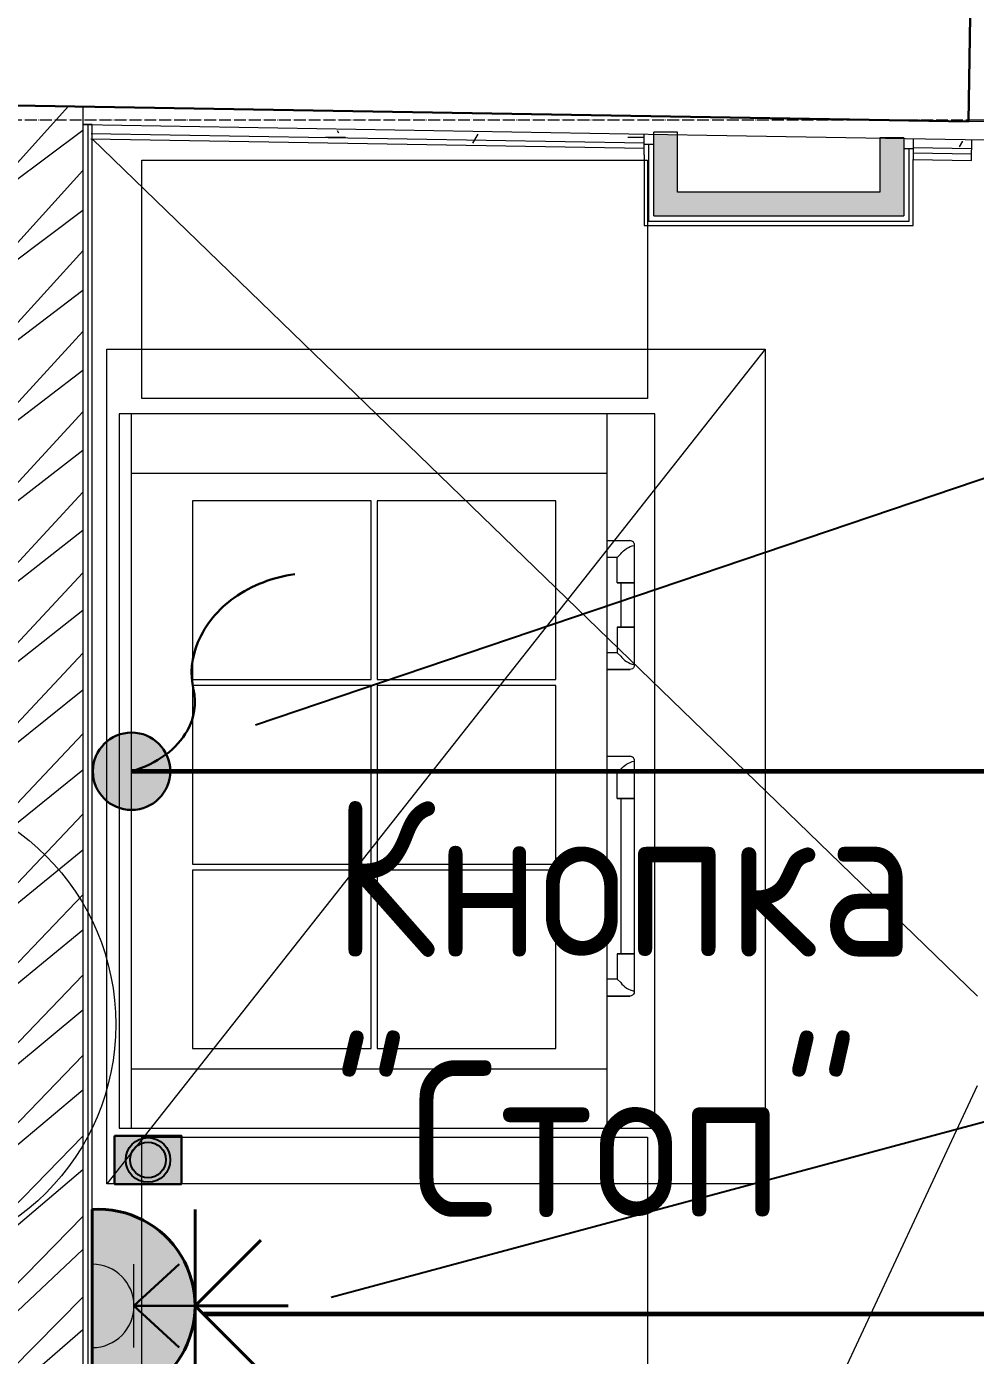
# Model space of a CAD drawing. Header units: millimetres. Extents: x -32 to 417638015, y -35 to 175284279.
# Drawn here: x 416316113 to 416317708, y 175266169 to 175268401 of the extents above; entities that cross this region are included whole.
import ezdxf
from ezdxf.enums import TextEntityAlignment as Align

# ---------------------------------------------------------------- set-up
doc = ezdxf.new("R2010")
doc.units = ezdxf.units.MM
doc.linetypes.add('ADSK_Линия сетки', pattern=[25, 20, -2.5, 0, -2.5])
for name, color, linetype, lineweight in [('_ЭМ_гофра', 5, 'Continuous', 60), ('_ЭМ_Розетки комп', 1, 'Continuous', 30), ('_ЭМ_ТХ_пищеблок', 7, 'Continuous', 30), ('Атрибут', 7, 'Continuous', 5), ('Оборудование', 7, 'Continuous', 18), ('Оборудование пищеблок', 250, 'Continuous', 5), ('Оси', 253, 'Continuous', 9), ('Перекрытие', 7, 'Continuous', 18), ('Пищ_ОБорудование', 7, 'Continuous', 0), ('Стены внутренние', 7, 'Continuous', 18), ('Стены несущие', 7, 'Continuous', 30), ('Стены отделка', 7, 'Continuous', 30), ('Стены штриховка', 7, 'Continuous', 9), ('ТХ_розетки', 3, 'Continuous', 13), ('ШТРИХОВКА', 252, 'Continuous', 15), ('ЭМ', 5, 'Continuous', 40), ('ЭО', 94, 'Continuous', 30), ('ЭОМ_Кабельный вывод', 1, 'Continuous', 35)]:
    doc.layers.add(name, color=color, linetype=linetype, lineweight=lineweight)
doc.layers.add('PDF __ЭМ_Надписи', color=7, linetype='Continuous')
doc.layers.add('ЭОМ_Лотки рабочие', color=5, linetype='Continuous')
doc.layers.add('Линии', color=7, linetype='Continuous', lineweight=9, true_color=0x00a600)
doc.styles.add('GOST Common', font='GOST_Common.ttf', dxfattribs={"width": 0.9, "height": 349.9999999999996})
doc.styles.add('ISOCPEUR', font='isocpeur.ttf', dxfattribs={"width": 0.85, "height": 274.9999999999997})
pattern_1 = [(0, (557.2005734382547, 188.9018102923583), (406.4, 101.6), [33.528, -271.272, 33.528, -271.272, -1625.6]), (0, (557.2005734382547, 188.9018102923583), (406.4, 101.6), [-609.6, 33.528, -576.072, 33.528, -271.272, -711.2]), (0, (557.2005734382547, 188.9018102923583), (406.4, 101.6), [-1524, 33.528, -169.672, 33.528, -474.472]), (120, (709.6005734382488, 239.7018102923575), (-291.1881810244989, 301.1527240979959), [33.52799999999996, -271.2719999999997, 33.52799999999996, -271.2719999999997, -1625.599999999999]), (120, (709.6005734382488, 239.7018102923575), (-291.1881810244989, 301.1527240979959), [-609.5999999999995, 33.52799999999996, -576.0719999999994, 33.52799999999996, -271.2719999999997, -711.1999999999995]), (120, (709.6005734382488, 239.7018102923575), (-291.1881810244989, 301.1527240979959), [-1523.999999999999, 33.52799999999996, -169.6719999999999, 33.52799999999996, -474.4719999999997]), (240, (760.4005734382372, 442.9018102923583), (-115.2118189755009, -402.7527240979958), [33.528, -271.272, 33.528, -271.272, -1625.6]), (240, (760.4005734382372, 442.9018102923583), (-115.2118189755009, -402.7527240979958), [-609.6, 33.528, -576.072, 33.528, -271.272, -711.2]), (240, (760.4005734382372, 442.9018102923583), (-115.2118189755009, -402.7527240979958), [-1524, 33.528, -169.672, 33.528, -474.472])]

# ---------------------------------------------------------------- blocks, each defined once
blk = doc.blocks.new('_ЭМ_ТХ_Пищеблок')
at = {"layer": 'Оборудование', "color": 8}
for p, q in [((59099.3280239724, 38314.72501551753, 2), (57993.3280239724, 36912.56058098594, 2)), ((57993.3280239724, 36912.56058098594, 2), (57993.3280239724, 38314.72501551753, 2)), ((57993.3280239724, 38314.72501551753, 2), (59099.3280239724, 38314.72501551753, 2)), ((59099.3280239724, 38314.72501551753, 2), (59099.3280239724, 36912.56058098594, 2)), ((59099.3280239724, 36912.56058098594, 2), (57993.3280239724, 36912.56058098594, 2))]:
    blk.add_line(p, q, dxfattribs=at)
at = {"layer": 'Оборудование пищеблок', "color": 8}
for points in [[(58901.91626988686, 38632.07654370178), (58901.91626988686, 38232.07654370178), (58051.91626988686, 38232.07654370178), (58051.91626988686, 38632.07654370178)], [(58901.91626988686, 36991.21493121373), (58901.91626988686, 36591.21493121373), (58051.91626988686, 36591.21493121373), (58051.91626988686, 36991.21493121373)]]:
    blk.add_lwpolyline(points, close=True, dxfattribs=at)
at = {"layer": 'Пищ_ОБорудование', "color": 8}
for points in [[(58914.16325894475, 38205.99289000712), (58014.16325894475, 38205.99289000712), (58014.16325894475, 37005.99289000712), (58914.16325894475, 37005.99289000712)], [(58834.16325894487, 37005.99289000715), (58834.16325894481, 38205.99289000718), (58034.16325894481, 38205.99289000715), (58034.16325894487, 37005.99289000715)], [(58834.16325894487, 37105.99289000715), (58834.16325894481, 38105.99289000718), (58034.16325894481, 38105.99289000715), (58034.16325894487, 37105.99289000715)], [(58437.48956234002, 37759.79906918938), (58437.48956234002, 38059.79906918938), (58137.48956234002, 38059.79906918938), (58137.48956234002, 37759.79906918938)], [(58747.48956234002, 37759.79906918938), (58747.48956234002, 38059.79906918938), (58447.48956234002, 38059.79906918938), (58447.48956234002, 37759.79906918938)], [(58437.48956234002, 37449.79906918938), (58437.48956234002, 37749.79906918938), (58137.48956234002, 37749.79906918938), (58137.48956234002, 37449.79906918938)], [(58747.48956234002, 37449.79906918938), (58747.48956234002, 37749.79906918938), (58447.48956234002, 37749.79906918938), (58447.48956234002, 37449.79906918938)], [(58437.48956234002, 37139.79906918938), (58437.48956234002, 37439.79906918938), (58137.48956234002, 37439.79906918938), (58137.48956234002, 37139.79906918938)], [(58747.48956234002, 37139.79906918938), (58747.48956234002, 37439.79906918938), (58447.48956234002, 37439.79906918938), (58447.48956234002, 37139.79906918938)]]:
    blk.add_lwpolyline(points, close=True, dxfattribs=at)
for points in [[(58834.16325894487, 37993.09832303299), (58872.70045474707, 37993.09832303299)], [(58850.64712711616, 37922.36149357769), (58879.16325894481, 37922.36149357769), (58850.64712711616, 37922.36149357769), (58850.64712711616, 37965.00250440804), (58856.7196203589, 37970.65468444701), (58850.64712711616, 37965.00250440804), (58834.16325894487, 37965.00250440804)], [(58879.16325894481, 37988.25777298684), (58879.16325894487, 37781.56892707714)], [(58856.7196203589, 37922.36149357769), (58856.7196203589, 37847.4652064862)], [(58850.64712711616, 37847.4652064862), (58879.16325894481, 37847.4652064862), (58850.64712711616, 37847.4652064862), (58850.64712711616, 37804.82419565585), (58856.7196203589, 37799.17201561687), (58850.64712711616, 37804.82419565585), (58834.16325894487, 37804.82419565585)], [(58872.700454748, 37776.72837703093), (58834.16325894487, 37776.72837703093)], [(58872.700454748, 37776.72837703093), (58834.16325894487, 37776.72837703093)], [(58834.16325894487, 37776.72837703093), (58872.700454748, 37776.72837703093)], [(58834.16325894487, 37630.83125732472), (58872.700454748, 37630.83125732472)], [(58879.16325894481, 37625.9907072786), (58879.16325894481, 37233.05046791281)], [(58850.64712711616, 37560.09442786945), (58879.16325894481, 37560.09442786945), (58850.64712711616, 37560.09442786945), (58850.64712711616, 37602.7354386998), (58856.7196203589, 37608.38761873878), (58850.64712711616, 37602.7354386998), (58834.16325894487, 37602.7354386998)], [(58856.7196203589, 37560.09442786945), (58856.7196203589, 37298.94674732196)], [(58850.64712711616, 37298.94674732196), (58879.16325894481, 37298.94674732196), (58850.64712711616, 37298.94674732196), (58850.64712711616, 37256.3057364916), (58856.7196203589, 37250.65355645263), (58850.64712711616, 37256.3057364916), (58834.16325894487, 37256.3057364916)], [(58872.700454748, 37228.20991786668), (58834.16325894487, 37228.20991786668)], [(58834.16325894487, 37228.20991786668), (58872.700454748, 37228.20991786668)]]:
    blk.add_lwpolyline(points, dxfattribs=at)
for points in [[(58879.16325894481, 37988.25777298684, 0.3329726735367526), (58872.25023704488, 37993.09832303296)], [(58850.64712711616, 37965.00250440804), (58856.7196203589, 37970.65468444701, -0.1801623100190192), (58879.16325894481, 37984.96971487504)], [(58850.64712711616, 37804.82419565585), (58856.7196203589, 37799.17201561687, 0.1801623100190192), (58879.16325894481, 37784.85698518885)], [(58879.16325894481, 37781.56892707705, -0.3329726735367526), (58872.25023704488, 37776.72837703093)], [(58850.64712711616, 37602.7354386998), (58856.7196203589, 37608.38761873878, -0.1801623100190192), (58879.16325894481, 37622.70264916681)], [(58879.16325894481, 37625.9907072786, 0.3329726735367526), (58872.25023704488, 37630.83125732472)], [(58850.64712711616, 37256.3057364916), (58856.7196203589, 37250.65355645263, 0.1801623100190192), (58879.16325894481, 37236.3385260246)], [(58879.16325894481, 37233.05046791281, -0.3329726735367526), (58872.25023704488, 37228.20991786668)]]:
    blk.add_lwpolyline(points, format="xyb", dxfattribs=at)
at = {"layer": 'Атрибут', "color": 8, "style": 'ISOCPEUR', "width": 0.85}
blk.add_attdef('№_ПОЗИЦИИ', text='', height=150, rotation=90, dxfattribs=at).set_placement((58331.67525722168, 39155.16258932042), align=Align.MIDDLE_CENTER)
blk = doc.blocks.new('ТХ пищеблок....')
at = {"layer": 'Оборудование', "color": 8}
for p, q in [((5328.03637521551, 21580.41792257992, 2), (5328.03637521551, 22982.5823571115, 2)), ((5328.03637521551, 22982.5823571115, 2), (6434.03637521551, 22982.5823571115, 2)), ((6434.03637521551, 22982.5823571115, 2), (5328.03637521551, 21580.41792257992, 2)), ((6434.03637521551, 22982.5823571115, 2), (6434.03637521551, 21580.41792257992, 2)), ((6434.03637521551, 21580.41792257992, 2), (5328.03637521551, 21580.41792257992, 2))]:
    blk.add_line(p, q, dxfattribs=at)
at = {"layer": 'Оборудование пищеблок', "color": 8}
for points in [[(6236.624621129944, 23299.93388529576), (6236.624621129944, 22899.93388529576), (5386.624621129944, 22899.93388529576), (5386.624621129944, 23299.93388529576)], [(6236.624621129944, 21659.07227280771), (6236.624621129944, 21259.07227280771), (5386.624621129944, 21259.07227280771), (5386.624621129944, 21659.07227280771)]]:
    blk.add_lwpolyline(points, close=True, dxfattribs=at)
at = {"layer": 'Пищ_ОБорудование', "color": 8}
for points in [[(6248.871610187867, 22873.85023160104), (5348.871610187867, 22873.85023160104), (5348.871610187867, 21673.85023160104), (6248.871610187867, 21673.85023160104)], [(6168.871610187984, 21673.8502316011), (6168.871610187925, 22873.85023160116), (5368.871610187925, 22873.8502316011), (5368.871610187984, 21673.8502316011)], [(6168.871610187984, 21773.8502316011), (6168.871610187925, 22773.85023160116), (5368.871610187925, 22773.8502316011), (5368.871610187984, 21773.8502316011)], [(5772.197913583135, 22427.6564107833), (5772.197913583135, 22727.6564107833), (5472.197913583135, 22727.6564107833), (5472.197913583135, 22427.6564107833)], [(6082.197913583135, 22427.6564107833), (6082.197913583135, 22727.6564107833), (5782.197913583135, 22727.6564107833), (5782.197913583135, 22427.6564107833)], [(5772.197913583135, 22117.6564107833), (5772.197913583135, 22417.6564107833), (5472.197913583135, 22417.6564107833), (5472.197913583135, 22117.6564107833)], [(6082.197913583135, 22117.6564107833), (6082.197913583135, 22417.6564107833), (5782.197913583135, 22417.6564107833), (5782.197913583135, 22117.6564107833)], [(5772.197913583135, 21807.6564107833), (5772.197913583135, 22107.6564107833), (5472.197913583135, 22107.6564107833), (5472.197913583135, 21807.6564107833)], [(6082.197913583135, 21807.6564107833), (6082.197913583135, 22107.6564107833), (5782.197913583135, 22107.6564107833), (5782.197913583135, 21807.6564107833)]]:
    blk.add_lwpolyline(points, close=True, dxfattribs=at)
for points in [[(6168.871610187984, 22660.9556646269), (6207.408805990184, 22660.9556646269)], [(6213.871610187925, 22656.11511458078), (6213.871610187984, 22449.42626867106)], [(6185.35547835927, 22590.21883517166), (6213.871610187925, 22590.21883517166), (6185.35547835927, 22590.21883517166), (6185.35547835927, 22632.85984600196), (6191.42797160201, 22638.51202604093), (6185.35547835927, 22632.85984600196), (6168.871610187984, 22632.85984600196)], [(6191.42797160201, 22590.21883517166), (6191.42797160201, 22515.32254808012)], [(6185.35547835927, 22515.32254808012), (6213.871610187925, 22515.32254808012), (6185.35547835927, 22515.32254808012), (6185.35547835927, 22472.68153724982), (6191.42797160201, 22467.02935721085), (6185.35547835927, 22472.68153724982), (6168.871610187984, 22472.68153724982)], [(6207.408805991116, 22444.58571862488), (6168.871610187984, 22444.58571862488)], [(6207.408805991116, 22444.58571862488), (6168.871610187984, 22444.58571862488)], [(6168.871610187984, 22444.58571862488), (6207.408805991116, 22444.58571862488)], [(6168.871610187984, 22298.68859891867), (6207.408805991116, 22298.68859891867)], [(6185.35547835927, 22227.95176946337), (6213.871610187925, 22227.95176946337), (6185.35547835927, 22227.95176946337), (6185.35547835927, 22270.59278029378), (6191.42797160201, 22276.24496033275), (6185.35547835927, 22270.59278029378), (6168.871610187984, 22270.59278029378)], [(6213.871610187925, 22293.84804887255), (6213.871610187925, 21900.90780950675)], [(6191.42797160201, 22227.95176946337), (6191.42797160201, 21966.80408891593)], [(6185.35547835927, 21966.80408891593), (6213.871610187925, 21966.80408891593), (6185.35547835927, 21966.80408891593), (6185.35547835927, 21924.16307808552), (6191.42797160201, 21918.51089804654), (6185.35547835927, 21924.16307808552), (6168.871610187984, 21924.16307808552)], [(6207.408805991116, 21896.06725946063), (6168.871610187984, 21896.06725946063)], [(6168.871610187984, 21896.06725946063), (6207.408805991116, 21896.06725946063)]]:
    blk.add_lwpolyline(points, dxfattribs=at)
for points in [[(6213.871610187925, 22656.11511458078, 0.3329726735367526), (6206.958588287991, 22660.9556646269)], [(6185.35547835927, 22632.85984600196), (6191.42797160201, 22638.51202604093, -0.1801623100190192), (6213.871610187925, 22652.82705646899)], [(6185.35547835927, 22472.68153724982), (6191.42797160201, 22467.02935721085, 0.1801623100190192), (6213.871610187925, 22452.71432678279)], [(6213.871610187925, 22449.426268671, -0.3329726735367526), (6206.958588287991, 22444.58571862488)], [(6213.871610187925, 22293.84804887255, 0.3329726735367526), (6206.958588287991, 22298.68859891867)], [(6185.35547835927, 22270.59278029378), (6191.42797160201, 22276.24496033275, -0.1801623100190192), (6213.871610187925, 22290.55999076075)], [(6185.35547835927, 21924.16307808552), (6191.42797160201, 21918.51089804654, 0.1801623100190192), (6213.871610187925, 21904.19586761855)], [(6213.871610187925, 21900.90780950675, -0.3329726735367526), (6206.958588287991, 21896.06725946063)]]:
    blk.add_lwpolyline(points, format="xyb", dxfattribs=at)
at = {"layer": 'ТХ_розетки', "color": 8, "lineweight": 0}
for p, q in [((5303.569871471846, 21305.58532085211), (5303.569871471846, 21445.58532085211)), ((5373.569871471846, 21305.58532085211), (5373.569871471846, 21445.58532085211))]:
    blk.add_line(p, q, dxfattribs=at)
at = {"layer": 'ТХ_розетки', "color": 8, "lineweight": 30}
for p, q in [((5449.628625785001, 21445.39872483315), (5373.569871471846, 21375.58532085211)), ((5373.569871471846, 21375.58532085211), (5473.569871471846, 21375.58532085211)), ((5449.628625785001, 21305.77191687108), (5373.569871471846, 21375.58532085211))]:
    blk.add_line(p, q, dxfattribs=at)
at = {"layer": 'ТХ_розетки', "color": 8, "lineweight": 0}
blk.add_arc((5303.569871471846, 21375.58532085211), 70, 270, 90, dxfattribs=at)
blk = doc.blocks.new('1 этаж')
at = {"layer": 'Стены внутренние', "lineweight": 9}
h = blk.add_hatch(dxfattribs=at)
h.set_pattern_fill('FP_12', color=8, style=0, pattern_type=2)
h.set_pattern_definition(pattern_1)
h.paths.add_polyline_path([(52953.14715963011, 36695.04188080221), (52953.14715963011, 36710.04402607602), (52023.85907006112, 36725.76127873201), (52023.60540806074, 36710.76342369948), (52932.77534367095, 36695.38643378)])
at = {"layer": 'Стены внутренние'}
for points in [[(52969.04715963005, 36612.46643699882), (53009.04715963005, 36612.46643699882), (53009.04715963005, 36709.09857715298), (52969.04715963005, 36709.77510589935), (52969.04715963005, 36685.26712368778)], [(53389.04715963008, 36612.46643699882), (53389.04715963008, 36702.67155406262), (53349.04715963005, 36703.34808280897), (53349.04715963005, 36612.46643699882), (53380.6849205147, 36612.46643699882)], [(53064.48383527048, 36572.46643699883), (53389.04715963008, 36572.46643699883), (53389.04715963008, 36612.46643699882), (52969.04715963005, 36612.46643699882), (52969.04715963005, 36572.46643699883), (53058.79202606482, 36572.46643699883)]]:
    blk.add_hatch(color=8, dxfattribs=at).paths.add_polyline_path(points)
at = {"layer": 'Стены внутренние', "lineweight": 9}
h = blk.add_hatch(dxfattribs=at)
h.set_pattern_fill('FP_12', color=8, style=0, pattern_type=2)
h.set_pattern_definition(pattern_1)
h.paths.add_polyline_path([(55423.11921552612, 36653.26670333948), (55423.11921552612, 36657.96402413666), (54863.66157490615, 36668.17150583275), (54864.33053580666, 36662.71761846371), (55420.68203107981, 36653.30792397293)])
h.paths.add_polyline_path([(53503.39377131048, 36685.73543954259), (53503.64743331206, 36700.73329457546), (53404.94715963007, 36702.40263388594), (53404.94715963007, 36687.40048861214), (53460.56833143614, 36686.45975557134)])
at = {"layer": 'Стены штриховка'}
h = blk.add_hatch(dxfattribs=at)
h.set_pattern_fill('ANSI32', color=8, scale=10)
h.set_pattern_definition([(45, (-31496.66335460375, 188.9018102923583), (-67.35192090801866, 67.35192090801866), []), (45, (-31451.76205460375, 188.9018102923583), (-67.35192090801866, 67.35192090801866), [])])
h.paths.add_polyline_path([(52009.72744670551, 36756.00458051563), (51889.72744670551, 36758.03416675469), (51889.72744670551, 33327.30453593125), (52009.72744670551, 33327.30453593125)])
h.paths.add_polyline_path([(51889.72744670551, 34752.83762857817), (51882.77834950708, 34765.18170692473), (49538.08537243839, 34765.18170692473), (49538.08537243839, 34645.18170692473), (51889.72744670551, 34645.18170692473)])
h.paths.add_polyline_path([(51889.72744670551, 34495.1817069247), (49538.08537243839, 34495.18170692475), (49538.08537243839, 34375.1817069247), (51889.72744670551, 34375.1817069247)])
at = {"layer": 'Линии', "color": 8}
blk.add_circle((51665.16909408337, 35214.41841493081), 400, dxfattribs=at)
at = {"layer": 'Оси', "color": 8, "linetype": 'ADSK_Линия сетки'}
blk.add_line((-9557.527964694336, 36733.90181029197), (56672.20057343828, 36733.90181029175), dxfattribs=at)
at = {"layer": 'Перекрытие', "color": 8}
for p, q in [((53497.90649577242, 36733.90181029176), (54858.10100059994, 36733.90181029176)), ((53513.08537243842, 35261.62990612257), (52025.6274467055, 36701.72793735303)), ((51934.72744670551, 31731.08170692472), (53513.08537243842, 35111.62990612256))]:
    blk.add_line(p, q, dxfattribs=at)
at = {"layer": 'Стены несущие', "color": 8}
for p, q in [((53497.85463561036, 36730.83555997742), (53506.0573990111, 37215.82683019013)), ((49538.08537243839, 36797.80800336423), (53497.85463561036, 36730.83555997742))]:
    blk.add_line(p, q, dxfattribs=at)
at = {"layer": 'Стены отделка', "color": 8, "lineweight": 9}
for p, q in [((53058.79202606477, 36738.26152189747), (49550.22279274464, 36797.60272052049)), ((52009.72744670551, 36756.00458051563), (52009.72744670551, 33327.30453593125)), ((52009.72744670551, 36726.00028996779), (53058.2847020615, 36708.26581183157)), ((52025.6274467055, 36726.00028996784), (52009.72744670551, 36726.00028996784)), ((52025.6274467055, 33311.40453593126), (52025.6274467055, 36726.00028996784)), ((55429.38196565537, 36698.16721589857), (53058.79202606491, 36738.26152189747)), ((52953.14715963003, 36692.4070631682), (52953.14715963003, 36710.04402607604)), ((53009.04715962999, 36713.1889061445), (52969.04715963002, 36713.1889061445)), ((52969.04715963002, 36572.46643699879), (52969.04715963002, 36713.1889061445)), ((53009.04715962999, 36612.46643699877), (53009.04715962999, 36713.1889061445)), ((53058.28470206173, 36708.26581183157), (55428.87464165222, 36668.17150583272)), ((53349.04715962999, 36703.34808280895), (53349.04715962999, 36612.46643699877)), ((53389.04715963002, 36703.34808280895), (53349.04715962999, 36703.34808280895)), ((53389.04715963002, 36703.34808280895), (53389.04715963002, 36572.46643699879)), ((53404.94715963001, 36702.40263388594), (53404.94715963001, 36685.03459115481)), ((53503.05555530832, 36665.73829949861), (53503.64743331203, 36700.73329457545)), ((52969.04715963002, 36692.4070631682), (52953.14715963003, 36692.4070631682)), ((52953.14715963003, 36675.03902043706), (52953.14715963003, 36556.56643699879)), ((53404.94715963001, 36685.03459115481), (53389.04715963002, 36685.03459115481)), ((53404.94715963001, 36667.397628247), (53503.05555530832, 36665.73829949861)), ((53404.94715963001, 36556.56643699879), (53404.94715963001, 36667.397628247)), ((53349.04715962999, 36612.46643699877), (53009.04715962999, 36612.46643699877)), ((52969.04715963002, 36572.46643699879), (53389.04715963002, 36572.46643699879)), ((52953.14715963003, 36556.56643699879), (53404.94715963001, 36556.56643699879))]:
    blk.add_line(p, q, dxfattribs=at)
at = {"layer": 'Стены штриховка', "color": 8}
for p, q in [((52018.72744670551, 33318.30453593127), (52018.72744670551, 36726.00028996784)), ((52023.4532108597, 36701.7647106793), (52953.14715963005, 36686.04059363788)), ((52023.60540806068, 36710.76342369904), (52953.14715963005, 36695.04188080216)), ((52953.14715963003, 36675.03902043706), (52953.14715963005, 36692.4070631682)), ((52960.04715962999, 36692.4070631682), (52960.04715962999, 36563.4664369988)), ((53398.04715962999, 36563.46643699877), (53398.04715962999, 36685.03459115484)), ((53404.94715963001, 36687.4004886121), (53503.39377131045, 36685.73543954255)), ((53404.94715963001, 36685.03459115481), (53404.94715963001, 36667.397628247)), ((53404.94715963001, 36678.39920144781), (53503.2415741095, 36676.73672652278)), ((52960.04715962999, 36563.46643699877), (53398.04715962999, 36563.4664369988))]:
    blk.add_line(p, q, dxfattribs=at)
at = {"layer": 'ЭОМ_Лотки рабочие'}
blk.add_blockref('ТХ пищеблок....', (46722.0575752336, 13366.04446869802), dxfattribs=at)
blk = doc.blocks.new('*U484')
at = {"transparency": 33554559}
h = blk.add_hatch(color=7, dxfattribs=at)
h.dxf.hatch_style = 1
h.paths.add_polyline_path([(37.5, -27), (37.5, 27), (-37.5, 27), (-37.5, -27)])
at = {"transparency": 33554687}
h = blk.add_hatch(color=250, dxfattribs=at)
h.dxf.hatch_style = 1
h.paths.add_polyline_path([(-25, -3.552713678800501e-15, 1), (25, -3.552713678800501e-15, 1)])
h.paths.add_polyline_path([(20, -3.552713678800501e-15, -1), (-20, -3.552713678800501e-15, -1)], flags=16)
h = blk.add_hatch(color=1, dxfattribs=at)
h.dxf.hatch_style = 1
h.paths.add_polyline_path([(-20, -3.552713678800501e-15, 1), (20, -3.552713678800501e-15, 1)])
at = {"color": 0, "linetype": 'ByBlock'}
blk.add_lwpolyline([(-37.5, 27), (37.5, 27), (37.5, -27), (-37.5, -27)], close=True, dxfattribs=at)
at = {"linetype": 'ByBlock', "lineweight": 25}
for radius in [25, 20]:
    blk.add_circle((0, -3.552713678800501e-15), radius, dxfattribs=at)
at = {"insert": (206.8836029387026, 402.7693857347887), "char_height": 175, "attachment_point": 1, "style": 'GOST Common'}
blk.add_mtext_dynamic_manual_height_columns('Кнопка\\P"Стоп"', width=85.89360962461512, gutter_width=12.5, heights=[0], dxfattribs=at)
blk = doc.blocks.new('*U947')
at = {"lineweight": -2}
h = blk.add_hatch(color=0, dxfattribs=at)
h.dxf.hatch_style = 1
edge = h.paths.add_edge_path()
edge.add_arc((0, 0), 65, 0, 360)
at = {"color": 0, "lineweight": -2}
blk.add_lwpolyline([(0, 0, -0.08936249028699324), (-57.63352208770608, 28.10415613326493, -0.1054592248489479), (-93.92673001432374, 68.76554799783862, -0.1873399643475958), (-104.0977971588253, 136.9082143555222, 0.1592570552632497), (-111.6048559159729, 216.841097212785, 0.1381598355351745), (-172.4482583931833, 291.4552391964358, 0.1214254163346998), (-274.126601350174, 330.9465621679859)], format="xyb", dxfattribs=at)
blk.add_circle((0, 0), 65, dxfattribs=at)
at = {"color": 7, "style": 'GOST Common', "width": 0.9}
blk.add_attdef('ОБОРУДОВАНИЕ', (25.45192302420901, 114.7032888709673), '', height=250, dxfattribs=at)
blk = doc.blocks.new('3-х фазная розетка')
at = {"layer": 'ЭМ'}
h = blk.add_hatch(color=5, dxfattribs=at)
h.dxf.hatch_style = 1
h.paths.add_polyline_path([(3.562308847904205e-08, 172.7668798641389, 0.4331552739635268), (-162.010903640883, 1.455191522836685e-11), (3.562308847904205e-08, 0)])
h.paths.add_polyline_path([(3.562308847904205e-08, 172.7668798641389), (3.562308847904205e-08, 0), (162.0109036406502, -1.455191522836685e-11, 0.4331552738330124)])
at = {"layer": 'ЭМ', "color": 5}
for p, q in [((-1.164153218269348e-10, 172.7668798641389), (3.562308847904205e-08, 328.8685355658963)), ((3.562308847904205e-08, 172.7668798641535), (-110.3805392655777, 283.147419165296)), ((3.562308847904205e-08, 172.7668798641535), (110.3805393367074, 283.147419165296)), ((-162.0109036312206, 172.7668798654486), (162.0109036504291, 172.766879865434)), ((-162.0109036406502, 1.455191522836685e-11), (162.0109036406502, -1.455191522836685e-11))]:
    blk.add_line(p, q, dxfattribs=at)
blk.add_arc((-1.164153218269348e-10, 10.42115792777622), 162.3457219363612, 356.3195877741796, 183.6804122258203, dxfattribs=at)

msp = doc.modelspace()

# ---------------------------------------------------------------- linework, layer by layer
at = {"layer": '_ЭМ_гофра', "linetype": 'ByBlock'}
for points in [[(416316289.694834, 175267150.2224322), (416318074.1468003, 175267150.2224322)], [(416316411.2285371, 175266239.1857354), (416318074.1468003, 175266239.1857354)]]:
    msp.add_lwpolyline(points, dxfattribs=at)
at = {"layer": 'PDF __ЭМ_Надписи', "lineweight": 25}
for points in [[(416316497.872555, 175267228.0213073), (416322162.0383101, 175269145.7097131), (416327567.9722931, 175269145.7097131)], [(416316624.8760936, 175266267.0216918), (416322157.8093088, 175267752.9127083), (416327970.1408349, 175267752.9127083)]]:
    msp.add_lwpolyline(points, dxfattribs=at)

# ---------------------------------------------------------------- block references
at = {"layer": '_ЭМ_Розетки комп', "xscale": 1.5, "yscale": 1.5, "zscale": 1.5}
msp.add_blockref('*U484', (416316317.3691603, 175266497.4345577), dxfattribs=at)
at = {"layer": '_ЭМ_ТХ_пищеблок', "lineweight": 50}
msp.add_blockref('_ЭМ_ТХ_Пищеблок', (416258254.8670169, 175229544.5649611), dxfattribs=at)
at = {"layer": 'ШТРИХОВКА'}
msp.add_blockref('1 этаж', (416264198.1010904, 175231510.6631508), dxfattribs=at)
at = {"layer": 'ЭО', "rotation": 270}
msp.add_blockref('3-х фазная розетка', (416316223.7285371, 175266252.2929404), dxfattribs=at)
at = {"layer": 'ЭОМ_Кабельный вывод', "color": 5, "lineweight": 30, "xscale": -1}
msp.add_blockref('*U947', (416316289.6881182, 175267150.2224322), dxfattribs=at)

doc.saveas('drawing.dxf')
